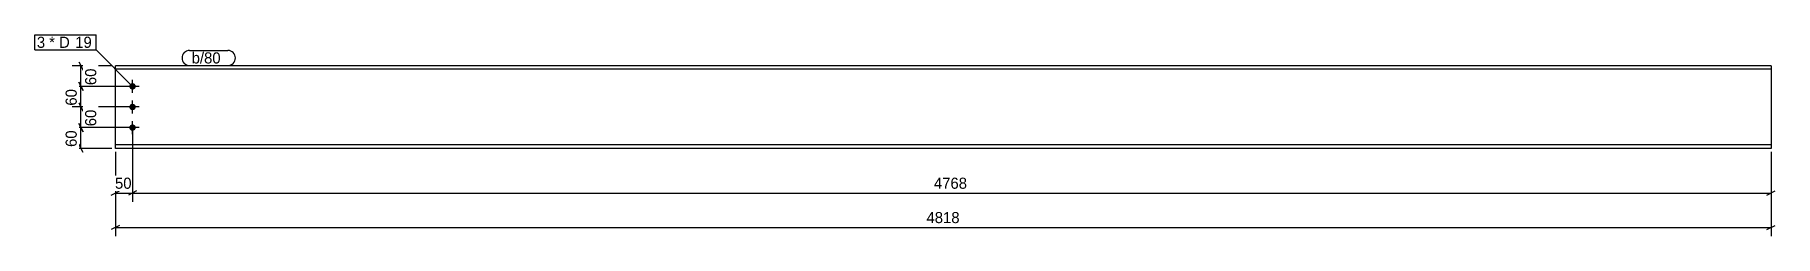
# Model space of a CAD drawing. Header units: millimetres. Extents: x 32 to 5097, y 32 to 618.
import ezdxf

# ---------------------------------------------------------------- set-up
doc = ezdxf.new("R2010")
doc.units = ezdxf.units.MM
doc.styles.add('Comic Sans MS', font='COMIC.TTF', dxfattribs={"height": 0.2})

msp = doc.modelspace()

# ---------------------------------------------------------------- hatches: boundary and pattern name
at = {"linetype": 'Continuous'}
for points in [[(306.9, 468, -1), (325.9, 468, -1)], [(306.9, 408, -1), (325.9, 408, -1)], [(306.9, 348, -1), (325.9, 348, -1)]]:
    msp.add_hatch(color=3, dxfattribs=at).paths.add_polyline_path(points)

# ---------------------------------------------------------------- linework, layer by layer
at = {"color": 8, "linetype": 'Continuous'}
for p, q in [((256.4, 527.6), (140.8, 527.6)), ((160.4, 539.6), (172.4, 515.6)), ((166.4, 468), (166.4, 527.6)), ((306.4, 468), (140.8, 468)), ((172.4, 456), (160.4, 480)), ((306.4, 408), (138, 408)), ((172.4, 396), (160.4, 420)), ((172.4, 336), (160.4, 360)), ((306.4, 348), (140.8, 348)), ((316.4, 338), (316.4, 132)), ((256.4, 287.6), (138, 287.6)), ((172.4, 275.6), (160.4, 299.6)), ((266.4, 277.6), (266.4, 32)), ((266.4, 277.6), (266.4, 132)), ((5084.6, 277.6), (5084.6, 32)), ((5084.6, 277.6), (5084.6, 132)), ((254.4, 151.6), (278.4, 163.6)), ((266.4, 157.6), (316.4, 157.6)), ((328.4, 163.6), (304.4, 151.6)), ((5072.6, 151.6), (5096.6, 163.6)), ((278.4, 63.6), (254.4, 51.6)), ((266.4, 57.6), (5084.6, 57.6)), ((5072.6, 51.6), (5096.6, 63.6))]:
    msp.add_line(p, q, dxfattribs=at)
at = {"color": 7, "linetype": 'Continuous'}
for p, q in [((266.4, 287.6), (266.4, 527.6)), ((5084.6, 527.6), (266.4, 527.6)), ((5084.6, 517.8), (266.4, 517.8)), ((5084.6, 527.6), (5084.6, 287.6)), ((5084.6, 297.4), (266.4, 297.4)), ((5084.6, 287.6), (266.4, 287.6))]:
    msp.add_line(p, q, dxfattribs=at)
at = {"color": 3, "linetype": 'Continuous'}
for p, q in [((335.4, 468), (297.4, 468)), ((316.4, 449), (316.4, 487)), ((335.4, 408), (297.4, 408)), ((316.4, 389), (316.4, 427)), ((316.4, 329), (316.4, 367)), ((335.4, 348), (297.4, 348))]:
    msp.add_line(p, q, dxfattribs=at)

# ---------------------------------------------------------------- wipeouts: each hides what was drawn before it
at = {"color": 0}
msp.add_wipeout([(64.1, 580.1), (64.1, 612.1), (38, 612.1), (38, 580.1)], dxfattribs=at)

# ---------------------------------------------------------------- next in the draw order: wipeouts: each hides what was drawn before it
for points in [[(64.1, 580.1), (64.1, 612.1), (38, 612.1), (38, 580.1)], [(587.7, 534.6), (587.7, 566.6), (488.4, 566.6), (488.4, 534.6)], [(217.2, 530.3), (172.4, 530.3), (172.4, 465.3), (217.2, 465.3)], [(323.9, 163.6), (323.9, 208.4), (258.9, 208.4), (258.9, 163.6)], [(2730.6, 63.6), (2730.6, 108.4), (2620.4, 108.4), (2620.4, 63.6)]]:
    msp.add_wipeout(points, dxfattribs=at)

# ---------------------------------------------------------------- next in the draw order: linework, layer by layer
at = {"color": 7, "linetype": 'Continuous'}
msp.add_line((32, 574.1), (32, 618.1), dxfattribs=at)
at = {"color": 8, "linetype": 'Continuous'}
for p, q in [((306.4, 468), (138, 468)), ((160.4, 480), (172.4, 456)), ((166.4, 408), (166.4, 468)), ((316.4, 338), (316.4, 132)), ((328.4, 163.6), (304.4, 151.6)), ((316.4, 157.6), (5084.6, 157.6))]:
    msp.add_line(p, q, dxfattribs=at)

# ---------------------------------------------------------------- next in the draw order: texts
at = {"color": 3, "style": 'Comic Sans MS'}
msp.add_text('60', height=32.38, rotation=90.0002, dxfattribs=at).set_placement((210.8, 471.7))
for s, p in [('50', (265.3, 170)), ('4818', (2626.8, 70))]:
    msp.add_text(s, height=32.38, dxfattribs=at).set_placement(p)

# ---------------------------------------------------------------- next in the draw order: wipeouts: each hides what was drawn before it
at = {"color": 0}
for points in [[(139.9, 580.1), (139.9, 612.1), (73.7, 612.1), (73.7, 580.1)], [(587.7, 534.6), (587.7, 566.6), (488.4, 566.6), (488.4, 534.6)]]:
    msp.add_wipeout(points, dxfattribs=at)

# ---------------------------------------------------------------- next in the draw order: linework, layer by layer
at = {"color": 7, "linetype": 'Continuous'}
for p, q in [((482.4, 572.6), (593.7, 572.6)), ((482.4, 528.6), (593.7, 528.6))]:
    msp.add_line(p, q, dxfattribs=at)
for centre, start, end in [((482.4, 550.6), 90, 270), ((593.7, 550.6), 270, 90)]:
    msp.add_arc(centre, 22, start, end, dxfattribs=at)

# ---------------------------------------------------------------- next in the draw order: texts
at = {"color": 3, "style": 'Comic Sans MS'}
msp.add_text('b/80', height=32.38, dxfattribs=at).set_placement((488.4, 534.6))

# ---------------------------------------------------------------- next in the draw order: wipeouts: each hides what was drawn before it
at = {"color": 0}
for points in [[(139.9, 580.1), (139.9, 612.1), (73.7, 612.1), (73.7, 580.1)], [(160.4, 470.5), (115.6, 470.5), (115.6, 405.5), (160.4, 405.5)], [(2759, 163.6), (2759, 208.4), (2642, 208.4), (2642, 163.6)]]:
    msp.add_wipeout(points, dxfattribs=at)

# ---------------------------------------------------------------- next in the draw order: linework, layer by layer
at = {"color": 8, "linetype": 'Continuous'}
for p, q in [((306.4, 408), (140.8, 408)), ((160.4, 420), (172.4, 396)), ((166.4, 348), (166.4, 408))]:
    msp.add_line(p, q, dxfattribs=at)

# ---------------------------------------------------------------- next in the draw order: texts
at = {"color": 3, "style": 'Comic Sans MS'}
for s, height, p in [('3', 32.4, (38, 580.1)), ('4768', 32.38, (2648.4, 170))]:
    msp.add_text(s, height=height, dxfattribs=at).set_placement(p)
msp.add_text('60', height=32.38, rotation=90.0002, dxfattribs=at).set_placement((154, 411.9))

# ---------------------------------------------------------------- next in the draw order: wipeouts: each hides what was drawn before it
at = {"color": 0}
msp.add_wipeout([(194.7, 580.1), (194.7, 612.1), (149.5, 612.1), (149.5, 580.1)], dxfattribs=at)

# ---------------------------------------------------------------- next in the draw order: wipeouts: each hides what was drawn before it
for points in [[(194.7, 580.1), (194.7, 612.1), (149.5, 612.1), (149.5, 580.1)], [(217.2, 410.5), (172.4, 410.5), (172.4, 345.5), (217.2, 345.5)]]:
    msp.add_wipeout(points, dxfattribs=at)

# ---------------------------------------------------------------- next in the draw order: linework, layer by layer
at = {"color": 7, "linetype": 'Continuous'}
for p, q in [((32, 618.1), (210.3, 618.1)), ((210.3, 574.1), (210.3, 618.1)), ((32, 574.1), (210.3, 574.1)), ((316.4, 468), (210.3, 574.1))]:
    msp.add_line(p, q, dxfattribs=at)
at = {"color": 8, "linetype": 'Continuous'}
for p, q in [((160.4, 360), (172.4, 336)), ((306.4, 348), (138, 348)), ((166.4, 287.6), (166.4, 348))]:
    msp.add_line(p, q, dxfattribs=at)

# ---------------------------------------------------------------- next in the draw order: texts
at = {"color": 3, "style": 'Comic Sans MS'}
for s, p in [('* D', (73.7, 580.1)), ('19', (149.5, 580.1))]:
    msp.add_text(s, height=32.38, dxfattribs=at).set_placement(p)
msp.add_text('60', height=32.38, rotation=90.0002, dxfattribs=at).set_placement((210.8, 351.9))

# ---------------------------------------------------------------- next in the draw order: wipeouts: each hides what was drawn before it
at = {"color": 0}
msp.add_wipeout([(160.4, 350.3), (115.6, 350.3), (115.6, 285.3), (160.4, 285.3)], dxfattribs=at)

# ---------------------------------------------------------------- next in the draw order: texts
at = {"color": 3, "style": 'Comic Sans MS'}
msp.add_text('60', height=32.38, rotation=90.0002, dxfattribs=at).set_placement((154, 291.7))

doc.saveas('drawing.dxf')
